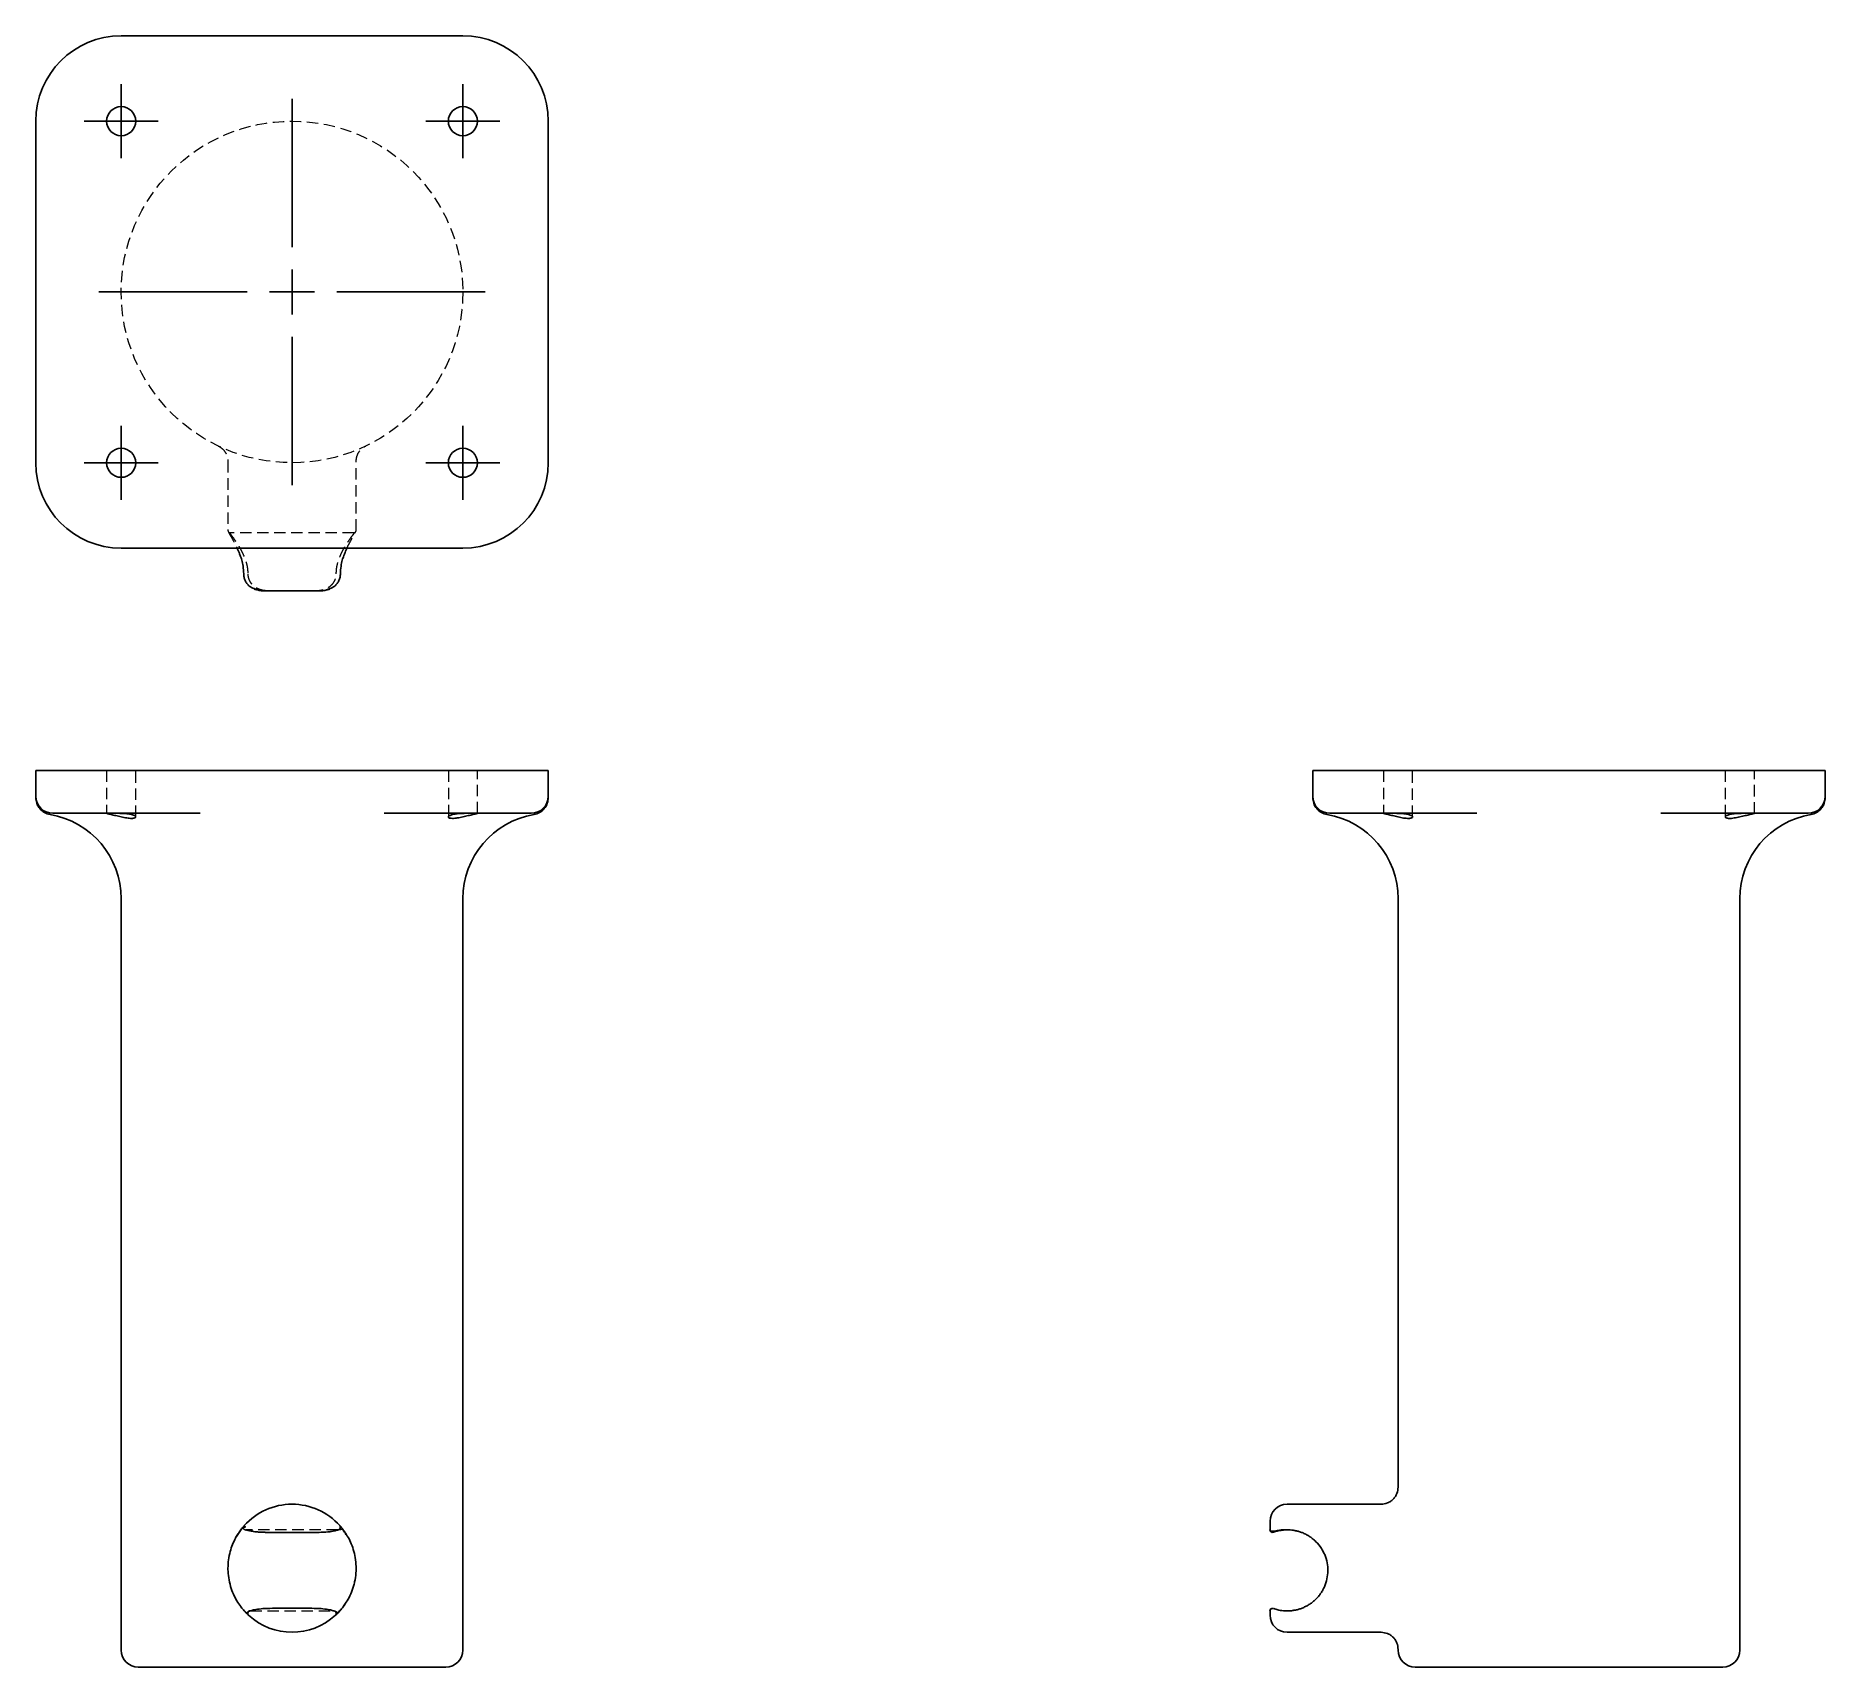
# Model space of a CAD drawing. Header units: millimetres. Extents: x 54 to 254, y 7 to 189.
import ezdxf

# ---------------------------------------------------------------- set-up
doc = ezdxf.new("R2010")
doc.units = ezdxf.units.MM
doc.linetypes.add('HIDDEN', pattern=[1.905, 1.27, -0.635])
doc.layers.add('10', color=7, linetype='Continuous')

# ---------------------------------------------------------------- blocks, each defined once
blk = doc.blocks.new('SW_CENTERMARKSYMBOL_0')
at = {"layer": '10', "color": 0}
for p, q in [((0, 2.5), (0, 4.12)), ((0, 0), (0, 2.5)), ((-2.5, 0), (-4.12, 0)), ((0, 0), (-2.5, 0)), ((0, 0), (0, -2.5)), ((0, 0), (2.5, 0)), ((2.5, 0), (4.12, 0)), ((0, -2.5), (0, -4.12))]:
    blk.add_line(p, q, dxfattribs=at)
blk = doc.blocks.new('SW_CENTERMARKSYMBOL_1')
at = {"layer": '10', "color": 0}
for p, q in [((0, 2.5), (0, 4.12)), ((0, 0), (0, 2.5)), ((-2.5, 0), (-4.12, 0)), ((0, 0), (-2.5, 0)), ((0, 0), (0, -2.5)), ((0, 0), (2.5, 0)), ((2.5, 0), (4.12, 0)), ((0, -2.5), (0, -4.12))]:
    blk.add_line(p, q, dxfattribs=at)
blk = doc.blocks.new('SW_CENTERMARKSYMBOL_2')
at = {"layer": '10', "color": 0}
for p, q in [((0, 2.5), (0, 4.12)), ((0, 0), (0, 2.5)), ((-2.5, 0), (-4.12, 0)), ((0, 0), (-2.5, 0)), ((0, 0), (0, -2.5)), ((0, 0), (2.5, 0)), ((2.5, 0), (4.12, 0)), ((0, -2.5), (0, -4.12))]:
    blk.add_line(p, q, dxfattribs=at)
blk = doc.blocks.new('SW_CENTERMARKSYMBOL_3')
at = {"layer": '10', "color": 0}
for p, q in [((0, 2.5), (0, 4.12)), ((0, 0), (0, 2.5)), ((-2.5, 0), (-4.12, 0)), ((0, 0), (-2.5, 0)), ((0, 0), (0, -2.5)), ((0, 0), (2.5, 0)), ((2.5, 0), (4.12, 0)), ((0, -2.5), (0, -4.12))]:
    blk.add_line(p, q, dxfattribs=at)
blk = doc.blocks.new('SW_CENTERMARKSYMBOL_4')
at = {"layer": '10', "color": 0}
for p, q in [((0, 5), (0, 21.55)), ((0, 0), (0, 2.5)), ((-5, 0), (-21.55, 0)), ((0, 0), (-2.5, 0)), ((0, 0), (0, -2.5)), ((0, 0), (2.5, 0)), ((5, 0), (21.55, 0)), ((0, -5), (0, -21.55))]:
    blk.add_line(p, q, dxfattribs=at)

msp = doc.modelspace()

# ---------------------------------------------------------------- linework, layer by layer
at = {"color": 7, "linetype": 'Continuous', "lineweight": 25}
for p, q in [((63.95, 188.95), (102.05, 188.95)), ((54.43, 141.33), (54.43, 179.43)), ((111.57, 141.33), (111.57, 179.43)), ((63.95, 131.81), (102.05, 131.81)), ((86.01, 127.05), (79.99, 127.05)), ((54.43, 104.14), (54.43, 107)), ((54.43, 107), (63.95, 107)), ((63.95, 107), (102.05, 107)), ((102.05, 107), (111.57, 107)), ((111.57, 107), (111.57, 104.14)), ((196.81, 104.14), (196.81, 107)), ((196.81, 107), (206.33, 107)), ((206.33, 107), (244.43, 107)), ((244.43, 107), (253.95, 107)), ((253.95, 107), (253.95, 104.14)), ((63.95, 102.24), (56.33, 102.24)), ((72.74, 102.24), (63.95, 102.24)), ((102.05, 102.24), (93.26, 102.24)), ((109.67, 102.24), (102.05, 102.24)), ((206.33, 102.24), (198.71, 102.24)), ((215.12, 102.24), (206.33, 102.24)), ((244.43, 102.24), (235.64, 102.24)), ((252.05, 102.24), (244.43, 102.24)), ((63.95, 92.71), (63.95, 8.9)), ((102.05, 8.9), (102.05, 92.71)), ((206.33, 92.71), (206.33, 27.09)), ((244.43, 8.9), (244.43, 92.71)), ((204.43, 25.18), (193.95, 25.18)), ((79.99, 22.04), (86.01, 22.04)), ((192.05, 22.32), (192.05, 23.28)), ((192.05, 22.32), (192.09, 22.37)), ((85.19, 13.57), (80.81, 13.57)), ((87.66, 13.29), (87.7, 13.32)), ((192.05, 12.8), (192.05, 13.28)), ((192.4, 13.56), (192.43, 13.55)), ((193.95, 10.9), (204.43, 10.9)), ((206.33, 8.99), (206.33, 8.9)), ((100.14, 7), (65.86, 7)), ((242.52, 7), (208.24, 7))]:
    msp.add_line(p, q, dxfattribs=at)
at = {"color": 7, "linetype": 'HIDDEN', "lineweight": 18}
for p, q in [((75.86, 141.5), (75.86, 133.76)), ((90.14, 133.76), (90.14, 141.5)), ((89.9, 133.5), (76.1, 133.5)), ((62.33, 107), (62.33, 102.22)), ((65.57, 101.83), (65.57, 107)), ((100.43, 107), (100.43, 101.83)), ((103.67, 102.23), (103.67, 107)), ((204.71, 107), (204.71, 102.22)), ((207.95, 101.83), (207.95, 107)), ((242.81, 107), (242.81, 101.83)), ((246.05, 102.22), (246.05, 107)), ((62.33, 102.22), (62.33, 102.22)), ((65.57, 101.83), (65.48, 101.73)), ((100.43, 101.83), (100.43, 101.83)), ((103.67, 102.23), (103.67, 102.23)), ((204.71, 102.22), (204.71, 102.22)), ((207.93, 101.83), (207.91, 101.77)), ((245.77, 102.15), (245.49, 102.09)), ((246.05, 102.22), (246.05, 102.22)), ((207.57, 101.67), (207.35, 101.67)), ((88.11, 22.33), (77.89, 22.33)), ((78.35, 13.28), (87.65, 13.28)), ((87.64, 13.28), (87.66, 13.29))]:
    msp.add_line(p, q, dxfattribs=at)
at = {"color": 7, "linetype": 'Continuous', "lineweight": 25}
for centre in [(63.95, 179.43), (102.05, 179.43), (63.95, 141.33), (102.05, 141.33)]:
    msp.add_circle(centre, 1.62, dxfattribs=at)
at = {"color": 7, "linetype": 'HIDDEN', "lineweight": 18}
msp.add_circle((83, 160.38), 19.05, dxfattribs=at)
at = {"color": 7, "linetype": 'Continuous', "lineweight": 25}
for centre, radius, start, end in [((63.95, 179.43), 9.52, 90, 180), ((102.05, 179.43), 9.52, 0, 90), ((63.95, 141.33), 9.52, 180, 270), ((102.05, 141.33), 9.52, 270, 0), ((56.33, 104.14), 1.9, 180, 270), ((109.67, 104.14), 1.9, 270, 0), ((198.71, 104.14), 1.9, 180, 270), ((252.05, 104.14), 1.9, 270, 0), ((54.43, 92.71), 9.52, 0, 80.4017), ((111.57, 92.71), 9.52, 99.5964, 180), ((196.81, 92.71), 9.52, 0, 80.4017), ((253.95, 92.71), 9.52, 99.5964, 180), ((83, 18.04), 7.14, 41.8396, 138.1604), ((193.95, 23.28), 1.9, 90, 180), ((192.33, 22.32), 0.286, 180, 289.9458), ((83, 18.04), 7.14, 227.3677, 312.6323), ((192.33, 13.28), 0.286, 81.7675, 180), ((193.95, 12.8), 1.9, 180, 270), ((65.86, 8.9), 1.9, 180, 270), ((100.14, 8.9), 1.9, 270, 0), ((208.24, 8.9), 1.9, 180, 270), ((242.52, 8.9), 1.9, 270, 0)]:
    msp.add_arc(centre, radius, start, end, dxfattribs=at)
at = {"color": 7, "linetype": 'HIDDEN', "lineweight": 18}
for points, knots in [([(74.78, 143.2), (74.93, 143.11), (75.24, 142.93), (75.58, 142.51), (75.81, 142.01), (75.84, 141.66), (75.86, 141.48)], [0, 0, 0, 0, 0.245153, 0.500162, 0.75509, 1, 1, 1, 1]), ([(90.14, 141.48), (90.16, 141.66), (90.19, 142.01), (90.42, 142.51), (90.76, 142.93), (91.07, 143.11), (91.22, 143.2)], [0, 0, 0, 0, 0.244785, 0.499598, 0.754612, 1, 1, 1, 1]), ([(75.86, 133.78), (75.86, 133.74), (75.87, 133.67), (75.92, 133.61), (75.94, 133.58)], [0, 0, 0, 0, 0.489213, 1, 1, 1, 1]), ([(90.06, 133.58), (90.07, 133.59), (90.1, 133.62), (90.13, 133.69), (90.14, 133.74), (90.14, 133.78)], [0, 0, 0, 0, 0.258969, 0.51456, 1, 1, 1, 1]), ([(75.92, 133.61), (75.92, 133.6), (75.91, 133.59), (75.98, 133.45), (76.09, 133.26), (76.26, 132.98), (76.48, 132.6), (76.7, 132.18), (76.83, 131.92), (76.88, 131.82), (76.88, 131.81)], [0, 0, 0, 0, 0.13395, 0.284457, 0.421239, 0.543903, 0.748345, 0.904227, 0.989719, 1, 1, 1, 1]), ([(76.15, 133.5), (76.11, 133.5), (76.04, 133.51), (75.98, 133.55), (75.95, 133.58)], [0, 0, 0, 0, 0.485081, 1, 1, 1, 1]), ([(75.96, 133.57), (75.98, 133.55), (76.01, 133.53), (76.14, 133.37), (76.29, 133.17), (76.5, 132.89), (76.76, 132.51), (77.02, 132.1), (77.23, 131.75), (77.4, 131.43), (77.56, 131.09), (77.73, 130.7), (77.89, 130.23), (78.04, 129.64), (78.06, 129.19), (78.07, 128.95)], [0, 0, 0, 0, 0.095805, 0.183633, 0.262677, 0.332463, 0.445514, 0.534406, 0.590413, 0.644017, 0.700255, 0.756571, 0.825755, 0.906794, 1, 1, 1, 1]), ([(87.93, 128.95), (87.94, 129.2), (87.97, 129.74), (88.17, 130.46), (88.41, 131.04), (88.6, 131.44), (88.77, 131.75), (88.98, 132.11), (89.25, 132.52), (89.5, 132.89), (89.71, 133.18), (89.87, 133.38), (89.99, 133.53), (90.02, 133.55), (90.04, 133.57)], [0, 0, 0, 0, 0.0939998, 0.2110122, 0.2997324, 0.3558647, 0.4094299, 0.4654618, 0.5545843, 0.6680818, 0.7380279, 0.817015, 0.9045768, 1, 1, 1, 1]), ([(89.12, 131.81), (89.12, 131.82), (89.17, 131.92), (89.3, 132.17), (89.52, 132.59), (89.73, 132.97), (89.9, 133.26), (90.01, 133.45), (90.08, 133.58), (90.08, 133.6), (90.08, 133.61)], [0, 0, 0, 0, 0.008222, 0.093578, 0.248811, 0.452027, 0.574115, 0.710572, 0.860958, 1, 1, 1, 1]), ([(90.05, 133.58), (90.02, 133.55), (89.96, 133.51), (89.89, 133.5), (89.85, 133.5)], [0, 0, 0, 0, 0.515817, 1, 1, 1, 1]), ([(78.07, 128.95), (78.08, 128.84), (78.09, 128.6), (78.21, 128.24), (78.42, 127.87), (78.75, 127.54), (79.19, 127.29), (79.87, 127.08), (80.43, 127.06), (80.81, 127.05)], [0, 0, 0, 0, 0.0892351, 0.1902797, 0.3030086, 0.4272245, 0.5609294, 0.701307, 1, 1, 1, 1]), ([(85.19, 127.05), (85.51, 127.06), (86.15, 127.07), (86.93, 127.32), (87.43, 127.7), (87.72, 128.07), (87.9, 128.5), (87.92, 128.8), (87.93, 128.95)], [0, 0, 0, 0, 0.253998, 0.507497, 0.635174, 0.760111, 0.88177, 1, 1, 1, 1]), ([(62.83, 102.1), (62.7, 102.13), (62.54, 102.17), (62.48, 102.18), (62.47, 102.19)], [0, 0, 0, 0, 0.812034, 1, 1, 1, 1]), ([(100.91, 101.67), (100.8, 101.67), (100.59, 101.68), (100.44, 101.76), (100.45, 101.81), (100.45, 101.83)], [0, 0, 0, 0, 0.390152, 0.786502, 1, 1, 1, 1]), ([(103.66, 102.23), (103.65, 102.22), (103.62, 102.2), (103.42, 102.16), (103.22, 102.11), (103.15, 102.1)], [0, 0, 0, 0, 0.389515, 0.802457, 1, 1, 1, 1]), ([(204.83, 102.19), (204.8, 102.2), (204.72, 102.22), (204.73, 102.22), (204.74, 102.22)], [0, 0, 0, 0, 0.382108, 1, 1, 1, 1]), ([(242.92, 101.73), (242.9, 101.73), (242.82, 101.76), (242.82, 101.8), (242.82, 101.83)], [0, 0, 0, 0, 0.283619, 1, 1, 1, 1]), ([(245.57, 102.24), (245.69, 102.24), (245.92, 102.24), (246.07, 102.24), (246.03, 102.22), (246.01, 102.21)], [0, 0, 0, 0, 0.34609, 0.692189, 1, 1, 1, 1]), ([(88.56, 22.37), (88.52, 22.36), (88.43, 22.34), (88.24, 22.31), (88.13, 22.3)], [0, 0, 0, 0, 0.445911, 1, 1, 1, 1]), ([(88.32, 22.8), (88.34, 22.78), (88.36, 22.76), (88.51, 22.58), (88.7, 22.35), (88.94, 22.03), (89.14, 21.68), (89.21, 21.54)], [0, 0, 0, 0, 0.2672712, 0.4067449, 0.5529684, 0.8224597, 1, 1, 1, 1]), ([(192.05, 22.26), (192.07, 22.22), (192.12, 22.12), (192.3, 22.1), (192.64, 22.15), (193, 22.24), (193.19, 22.26), (193.23, 22.26)], [0, 0, 0, 0, 0.145328, 0.395259, 0.746991, 0.95159, 1, 1, 1, 1]), ([(87.67, 13.3), (87.69, 13.3), (87.73, 13.3), (87.79, 13.28), (87.84, 13.26), (87.9, 13.21), (87.96, 13.14), (88, 13.09), (88.02, 13.06), (88.03, 13.07), (88.03, 13.07)], [0, 0, 0, 0, 0.0767163, 0.1583916, 0.2445131, 0.3344191, 0.5245208, 0.7366411, 0.9843048, 1, 1, 1, 1])]:
    msp.add_open_spline(points, degree=3, knots=knots, dxfattribs=at)
at = {"color": 7, "linetype": 'Continuous', "lineweight": 25}
for points, knots in [([(76.88, 131.81), (76.91, 131.74), (76.98, 131.59), (77.1, 131.32), (77.24, 130.95), (77.41, 130.44), (77.57, 129.76), (77.59, 129.24), (77.61, 128.95)], [0, 0, 0, 0, 0.084029, 0.195462, 0.330673, 0.510143, 0.732902, 1, 1, 1, 1]), ([(88.39, 128.95), (88.41, 129.24), (88.43, 129.76), (88.59, 130.44), (88.75, 130.94), (88.9, 131.31), (89.02, 131.59), (89.09, 131.74), (89.12, 131.81)], [0, 0, 0, 0, 0.266075, 0.48768, 0.666638, 0.801783, 0.913272, 1, 1, 1, 1]), ([(77.61, 128.95), (77.61, 128.82), (77.63, 128.56), (77.76, 128.19), (77.96, 127.86), (78.27, 127.51), (78.57, 127.38), (78.75, 127.29)], [0, 0, 0, 0, 0.181678, 0.362697, 0.543454, 0.72357, 1, 1, 1, 1]), ([(87.24, 127.29), (87.42, 127.37), (87.72, 127.51), (88.04, 127.85), (88.24, 128.18), (88.37, 128.56), (88.39, 128.82), (88.39, 128.95)], [0, 0, 0, 0, 0.276726, 0.456427, 0.637084, 0.818282, 1, 1, 1, 1]), ([(78.75, 127.29), (78.8, 127.26), (79.05, 127.11), (79.35, 127.09), (79.59, 127.07)], [0, 0, 0, 0, 0.180052, 1, 1, 1, 1]), ([(78.78, 127.32), (78.9, 127.25), (79.27, 127.06), (79.7, 127.05), (79.99, 127.05)], [0, 0, 0, 0, 0.330313, 1, 1, 1, 1]), ([(86.01, 127.05), (86.3, 127.05), (86.73, 127.06), (87.1, 127.25), (87.22, 127.31)], [0, 0, 0, 0, 0.6713987, 1, 1, 1, 1]), ([(86.41, 127.07), (86.65, 127.09), (86.95, 127.11), (87.2, 127.26), (87.24, 127.29)], [0, 0, 0, 0, 0.8226079, 1, 1, 1, 1]), ([(54.43, 103.98), (54.45, 103.77), (54.49, 103.32), (54.85, 102.73), (55.37, 102.28), (55.81, 102.16), (56.02, 102.1)], [0, 0, 0, 0, 0.242146, 0.5, 0.757854, 1, 1, 1, 1]), ([(109.98, 102.1), (110.19, 102.16), (110.63, 102.28), (111.15, 102.73), (111.51, 103.32), (111.55, 103.77), (111.57, 103.98)], [0, 0, 0, 0, 0.242146, 0.5, 0.757854, 1, 1, 1, 1]), ([(196.81, 103.98), (196.83, 103.77), (196.88, 103.32), (197.23, 102.73), (197.76, 102.28), (198.19, 102.16), (198.4, 102.1)], [0, 0, 0, 0, 0.242146, 0.5, 0.757854, 1, 1, 1, 1]), ([(252.37, 102.1), (252.57, 102.16), (253.01, 102.28), (253.53, 102.73), (253.89, 103.32), (253.93, 103.77), (253.95, 103.98)], [0, 0, 0, 0, 0.242146, 0.5, 0.757854, 1, 1, 1, 1]), ([(62.83, 102.1), (62.9, 102.08), (62.98, 102.06), (63.16, 102.02), (63.25, 102), (63.45, 101.95), (63.55, 101.93), (63.75, 101.88), (63.86, 101.85), (64.06, 101.81), (64.17, 101.78), (64.37, 101.74), (64.48, 101.73), (64.77, 101.68), (64.95, 101.67), (65.18, 101.67), (65.24, 101.67), (65.36, 101.69), (65.41, 101.7), (65.49, 101.73), (65.52, 101.75), (65.56, 101.79), (65.57, 101.81), (65.57, 101.86), (65.56, 101.88), (65.52, 101.93), (65.49, 101.95), (65.41, 102), (65.36, 102.02), (65.25, 102.07), (65.18, 102.09), (65.03, 102.12), (64.95, 102.14), (64.77, 102.17), (64.68, 102.18), (64.39, 102.21), (64.17, 102.22), (63.85, 102.23), (63.74, 102.23), (63.53, 102.24), (63.43, 102.24), (63.24, 102.24), (63.14, 102.24), (62.96, 102.24), (62.88, 102.24), (62.65, 102.24), (62.53, 102.24), (62.41, 102.24), (62.38, 102.24), (62.34, 102.23), (62.33, 102.23), (62.34, 102.22), (62.38, 102.21), (62.55, 102.17), (62.67, 102.14), (62.83, 102.1)], [0, 0, 0, 0, 0.03125, 0.03125, 0.0625, 0.0625, 0.09375, 0.09375, 0.125, 0.125, 0.15625, 0.15625, 0.1875, 0.1875, 0.25, 0.25, 0.28125, 0.28125, 0.3125, 0.3125, 0.34375, 0.34375, 0.375, 0.375, 0.40625, 0.40625, 0.4375, 0.4375, 0.46875, 0.46875, 0.5, 0.5, 0.53125, 0.53125, 0.5625, 0.5625, 0.625, 0.625, 0.65625, 0.65625, 0.6875, 0.6875, 0.71875, 0.71875, 0.75, 0.75, 0.8125, 0.8125, 0.84375, 0.84375, 0.875, 0.875, 0.9375, 0.9375, 1, 1, 1, 1]), ([(100.9, 101.67), (100.98, 101.67), (101.06, 101.67), (101.24, 101.69), (101.33, 101.7), (101.63, 101.74), (101.84, 101.78), (102.26, 101.88), (102.46, 101.93), (102.75, 102), (102.85, 102.02), (103.02, 102.06), (103.1, 102.08), (103.25, 102.12), (103.32, 102.14), (103.44, 102.16), (103.49, 102.18), (103.62, 102.21), (103.66, 102.22), (103.67, 102.23), (103.66, 102.23), (103.62, 102.24), (103.59, 102.24), (103.51, 102.24), (103.46, 102.24), (103.34, 102.24), (103.27, 102.24), (103.04, 102.24), (102.86, 102.24), (102.56, 102.24), (102.46, 102.24), (102.25, 102.23), (102.14, 102.23), (101.93, 102.22), (101.82, 102.22), (101.61, 102.2), (101.51, 102.2), (101.22, 102.17), (101.04, 102.14), (100.82, 102.08), (100.75, 102.06), (100.64, 102.02), (100.59, 102), (100.47, 101.93), (100.43, 101.88), (100.43, 101.79), (100.47, 101.74), (100.63, 101.68), (100.75, 101.67), (100.9, 101.67)], [0, 0, 0, 0, 0.03125, 0.03125, 0.0625, 0.0625, 0.125, 0.125, 0.1875, 0.1875, 0.21875, 0.21875, 0.25, 0.25, 0.28125, 0.28125, 0.3125, 0.3125, 0.375, 0.375, 0.40625, 0.40625, 0.4375, 0.4375, 0.46875, 0.46875, 0.5, 0.5, 0.5625, 0.5625, 0.59375, 0.59375, 0.625, 0.625, 0.65625, 0.65625, 0.6875, 0.6875, 0.75, 0.75, 0.78125, 0.78125, 0.8125, 0.8125, 0.875, 0.875, 0.9375, 0.9375, 1, 1, 1, 1]), ([(207.48, 101.67), (207.55, 101.67), (207.62, 101.67), (207.74, 101.69), (207.79, 101.7), (207.91, 101.74), (207.95, 101.78), (207.95, 101.88), (207.91, 101.93), (207.79, 102), (207.75, 102.02), (207.63, 102.06), (207.56, 102.08), (207.42, 102.12), (207.34, 102.14), (207.16, 102.16), (207.07, 102.18), (206.77, 102.21), (206.56, 102.22), (206.24, 102.23), (206.13, 102.23), (205.92, 102.24), (205.82, 102.24), (205.62, 102.24), (205.53, 102.24), (205.35, 102.24), (205.26, 102.24), (205.04, 102.24), (204.92, 102.24), (204.8, 102.24), (204.76, 102.24), (204.72, 102.23), (204.71, 102.23), (204.72, 102.22), (204.73, 102.22), (204.77, 102.2), (204.8, 102.2), (204.93, 102.17), (205.05, 102.14), (205.28, 102.08), (205.36, 102.06), (205.53, 102.02), (205.63, 102), (205.92, 101.93), (206.13, 101.88), (206.54, 101.79), (206.75, 101.74), (207.14, 101.68), (207.33, 101.67), (207.48, 101.67)], [0, 0, 0, 0, 0.03125, 0.03125, 0.0625, 0.0625, 0.125, 0.125, 0.1875, 0.1875, 0.21875, 0.21875, 0.25, 0.25, 0.28125, 0.28125, 0.3125, 0.3125, 0.375, 0.375, 0.40625, 0.40625, 0.4375, 0.4375, 0.46875, 0.46875, 0.5, 0.5, 0.5625, 0.5625, 0.59375, 0.59375, 0.625, 0.625, 0.65625, 0.65625, 0.6875, 0.6875, 0.75, 0.75, 0.78125, 0.78125, 0.8125, 0.8125, 0.875, 0.875, 0.9375, 0.9375, 1, 1, 1, 1]), ([(245.55, 102.1), (245.63, 102.12), (245.7, 102.14), (245.82, 102.16), (245.87, 102.18), (245.96, 102.2), (245.99, 102.2), (246.03, 102.22), (246.05, 102.22), (246.05, 102.23), (246.01, 102.24), (245.85, 102.24), (245.73, 102.24), (245.5, 102.24), (245.42, 102.24), (245.24, 102.24), (245.15, 102.24), (244.85, 102.24), (244.64, 102.23), (244.32, 102.22), (244.21, 102.22), (244, 102.21), (243.9, 102.2), (243.7, 102.18), (243.61, 102.17), (243.43, 102.14), (243.35, 102.12), (243.13, 102.07), (243.01, 102.02), (242.89, 101.95), (242.86, 101.93), (242.82, 101.88), (242.81, 101.86), (242.81, 101.81), (242.82, 101.79), (242.86, 101.75), (242.89, 101.73), (242.97, 101.7), (243.02, 101.69), (243.13, 101.67), (243.2, 101.67), (243.35, 101.67), (243.43, 101.67), (243.61, 101.68), (243.71, 101.7), (244, 101.74), (244.21, 101.78), (244.63, 101.88), (244.84, 101.93), (245.13, 102), (245.22, 102.02), (245.4, 102.06), (245.48, 102.08), (245.55, 102.1)], [0, 0, 0, 0, 0.03125, 0.03125, 0.0625, 0.0625, 0.09375, 0.09375, 0.125, 0.125, 0.1875, 0.1875, 0.25, 0.25, 0.28125, 0.28125, 0.3125, 0.3125, 0.375, 0.375, 0.40625, 0.40625, 0.4375, 0.4375, 0.46875, 0.46875, 0.5, 0.5, 0.5625, 0.5625, 0.59375, 0.59375, 0.625, 0.625, 0.65625, 0.65625, 0.6875, 0.6875, 0.71875, 0.71875, 0.75, 0.75, 0.78125, 0.78125, 0.8125, 0.8125, 0.875, 0.875, 0.9375, 0.9375, 0.96875, 0.96875, 1, 1, 1, 1]), ([(206.33, 27.09), (206.31, 26.85), (206.27, 26.48), (206.03, 26.03), (205.79, 25.73), (205.48, 25.48), (205.04, 25.25), (204.67, 25.21), (204.43, 25.18)], [0, 0, 0, 0, 0.239451, 0.368355, 0.499996, 0.631637, 0.760543, 1, 1, 1, 1]), ([(78.16, 12.78), (78.16, 12.78), (78.16, 12.78), (78.15, 12.79), (78.13, 12.81), (78.11, 12.83), (78.08, 12.86), (78.04, 12.9), (78, 12.94), (77.95, 12.99), (77.89, 13.05), (77.83, 13.11), (77.67, 13.28), (77.38, 13.61), (76.95, 14.21), (76.55, 14.94), (76.2, 15.78), (75.96, 16.72), (75.87, 17.49), (75.85, 18.25), (75.9, 19), (76.09, 19.9), (76.36, 20.72), (76.7, 21.43), (77.05, 22.01), (77.32, 22.37), (77.48, 22.57), (77.57, 22.67), (77.63, 22.75), (77.67, 22.8), (77.68, 22.8), (77.68, 22.8)], [0, 0, 0, 0, 0.010716, 0.021468, 0.032289, 0.043211, 0.054264, 0.06548, 0.076887, 0.088511, 0.10038, 0.112516, 0.124944, 0.18537, 0.249918, 0.313027, 0.374352, 0.437845, 0.499424, 0.519314, 0.57882, 0.63924, 0.698753, 0.759486, 0.821031, 0.879547, 0.905107, 0.929697, 0.953541, 0.976888, 1, 1, 1, 1]), ([(77.87, 22.3), (77.85, 22.3), (77.81, 22.31), (77.76, 22.32), (77.71, 22.35), (77.64, 22.39), (77.59, 22.45), (77.53, 22.53), (77.48, 22.51), (77.34, 22.36), (77.11, 22.09), (76.9, 21.73), (76.8, 21.57)], [0, 0, 0, 0, 0.016825, 0.034607, 0.053289, 0.072803, 0.114408, 0.161521, 0.282609, 0.430433, 0.73601, 1, 1, 1, 1]), ([(77.68, 22.8), (77.68, 22.79), (77.69, 22.76), (77.76, 22.7), (77.78, 22.68), (77.78, 22.66), (77.78, 22.66), (77.78, 22.66), (77.78, 22.65), (77.78, 22.65), (77.78, 22.65), (77.77, 22.65), (77.77, 22.64), (77.75, 22.63), (77.7, 22.62), (77.62, 22.61), (77.62, 22.59), (77.62, 22.58)], [0, 0, 0, 0, 0.342841, 0.45476, 0.485836, 0.490743, 0.494595, 0.496202, 0.497666, 0.499068, 0.500505, 0.503837, 0.508228, 0.521198, 0.567062, 0.752138, 1, 1, 1, 1]), ([(79.99, 22.06), (79.91, 22.06), (79.77, 22.06), (79.55, 22.06), (79.35, 22.07), (79.12, 22.09), (78.86, 22.11), (78.56, 22.16), (78.29, 22.21), (78.1, 22.26), (77.99, 22.29), (77.93, 22.31), (77.9, 22.32), (77.89, 22.33), (77.89, 22.33)], [0, 0, 0, 0, 0.077538, 0.150668, 0.219642, 0.284761, 0.39594, 0.499512, 0.624888, 0.749636, 0.811918, 0.874385, 0.937279, 1, 1, 1, 1]), ([(86.01, 22.04), (86.35, 22.05), (86.83, 22.06), (87.4, 22.14), (87.77, 22.21), (88.05, 22.29), (88.18, 22.33), (88.21, 22.34), (88.23, 22.35), (88.23, 22.36)], [0, 0, 0, 0, 0.326312, 0.470069, 0.593371, 0.782255, 0.908326, 0.984402, 1, 1, 1, 1]), ([(88.23, 22.36), (88.24, 22.36), (88.24, 22.36), (88.25, 22.37), (88.26, 22.37), (88.26, 22.37), (88.27, 22.37), (88.27, 22.38), (88.27, 22.38), (88.29, 22.39), (88.33, 22.42), (88.36, 22.46), (88.37, 22.53), (88.37, 22.57), (88.37, 22.61), (88.36, 22.63), (88.36, 22.64), (88.36, 22.66), (88.36, 22.68), (88.35, 22.7), (88.35, 22.76), (88.33, 22.79), (88.32, 22.8)], [0, 0, 0, 0, 0.063195, 0.076776, 0.086499, 0.090444, 0.094134, 0.097869, 0.101895, 0.111348, 0.152384, 0.40824, 0.496042, 0.558955, 0.582874, 0.603165, 0.621344, 0.639101, 0.657895, 0.678676, 0.727622, 1, 1, 1, 1]), ([(89.22, 21.54), (89.22, 21.54), (89.21, 21.55), (89.15, 21.62), (89.03, 21.79), (88.88, 22.04), (88.7, 22.29), (88.63, 22.39), (88.57, 22.38), (88.56, 22.37)], [0, 0, 0, 0, 0.031561, 0.118392, 0.242168, 0.516584, 0.739263, 0.966881, 1, 1, 1, 1]), ([(192.07, 22.36), (192.07, 22.35), (192.06, 22.34), (192.07, 22.31), (192.08, 22.26), (192.14, 22.17), (192.28, 22.15), (192.53, 22.18), (192.86, 22.24), (193.26, 22.3), (193.64, 22.33), (193.85, 22.33), (193.95, 22.33)], [0, 0, 0, 0, 0.006607, 0.013709, 0.030933, 0.083383, 0.276557, 0.419937, 0.591271, 0.784777, 0.889544, 1, 1, 1, 1]), ([(193.95, 22.33), (193.92, 22.33), (193.86, 22.33), (193.77, 22.32), (193.68, 22.32), (193.56, 22.31), (193.42, 22.29), (193.2, 22.26), (192.96, 22.21), (192.75, 22.16), (192.61, 22.12), (192.51, 22.08), (192.44, 22.06), (192.43, 22.06), (192.43, 22.06)], [0, 0, 0, 0, 0.031486, 0.062912, 0.094423, 0.126158, 0.188896, 0.251429, 0.374438, 0.501675, 0.598458, 0.701845, 0.84195, 1, 1, 1, 1]), ([(193.95, 13.28), (194.01, 13.28), (194.12, 13.28), (194.29, 13.29), (194.46, 13.3), (194.63, 13.33), (194.81, 13.36), (194.99, 13.39), (195.18, 13.44), (195.36, 13.5), (195.55, 13.56), (195.79, 13.66), (196.11, 13.81), (196.48, 14.03), (196.83, 14.28), (197.15, 14.57), (197.45, 14.89), (197.71, 15.25), (197.94, 15.61), (198.19, 16.12), (198.42, 16.83), (198.53, 17.75), (198.45, 18.67), (198.19, 19.53), (197.76, 20.33), (197.3, 20.89), (196.85, 21.3), (196.51, 21.56), (196.13, 21.79), (195.75, 21.97), (195.37, 22.11), (195, 22.21), (194.64, 22.28), (194.3, 22.32), (194.07, 22.32), (193.95, 22.33)], [0, 0, 0, 0, 0.011022, 0.022338, 0.033969, 0.045936, 0.058258, 0.070952, 0.084034, 0.097518, 0.111417, 0.125744, 0.154653, 0.188201, 0.219376, 0.250689, 0.284959, 0.31723, 0.347533, 0.375912, 0.440651, 0.500885, 0.561461, 0.625703, 0.681244, 0.750105, 0.781363, 0.812662, 0.843946, 0.875101, 0.902715, 0.928925, 0.953809, 0.977464, 1, 1, 1, 1]), ([(89.21, 21.54), (89.26, 21.47), (89.43, 21.19), (89.7, 20.57), (89.97, 19.7), (90.13, 18.75), (90.16, 17.74), (90.07, 16.91), (89.93, 16.27), (89.75, 15.66), (89.46, 14.95), (89.1, 14.3), (88.76, 13.81), (88.48, 13.46), (88.19, 13.12), (87.9, 12.84), (87.86, 12.8), (87.84, 12.78)], [0, 0, 0, 0, 0.031048, 0.112441, 0.191909, 0.2732, 0.35298, 0.432611, 0.473214, 0.514745, 0.594309, 0.676417, 0.732698, 0.786285, 0.837902, 0.922606, 1, 1, 1, 1]), ([(88.03, 13.07), (88.09, 13.1), (88.21, 13.17), (88.52, 13.49), (88.77, 13.83), (88.89, 14)], [0, 0, 0, 0, 0.261385, 0.630941, 1, 1, 1, 1]), ([(77.19, 13.9), (77.29, 13.76), (77.52, 13.45), (77.77, 13.21), (77.91, 13.08), (77.97, 13.06), (78, 13.08), (78.04, 13.14), (78.1, 13.21), (78.16, 13.25), (78.22, 13.28), (78.27, 13.3), (78.31, 13.3), (78.33, 13.3)], [0, 0, 0, 0, 0.246823, 0.552218, 0.704681, 0.772883, 0.829974, 0.878751, 0.922502, 0.943252, 0.96318, 0.982136, 1, 1, 1, 1]), ([(78.15, 13.19), (78.14, 13.18), (78.13, 13.16), (78.11, 13.14), (78.1, 13.12), (78.09, 13.09), (78.08, 13.07), (78.07, 13.03), (78.07, 12.99), (78.08, 12.94), (78.09, 12.89), (78.12, 12.83), (78.15, 12.8), (78.16, 12.78)], [0, 0, 0, 0, 0.121934, 0.184784, 0.233403, 0.274631, 0.314729, 0.401589, 0.574909, 0.650497, 0.722764, 0.863983, 1, 1, 1, 1]), ([(80.81, 13.57), (80.45, 13.56), (79.81, 13.56), (79, 13.45), (78.52, 13.34), (78.32, 13.28), (78.25, 13.26), (78.22, 13.25), (78.2, 13.23), (78.19, 13.23), (78.19, 13.22), (78.18, 13.22), (78.18, 13.22), (78.17, 13.21), (78.16, 13.2), (78.15, 13.19), (78.15, 13.19)], [0, 0, 0, 0, 0.2989347, 0.5459971, 0.7252952, 0.8470039, 0.9235607, 0.9647172, 0.9751727, 0.9786103, 0.9812603, 0.9824316, 0.9835741, 0.9859518, 0.991683, 1, 1, 1, 1]), ([(87.85, 13.19), (87.85, 13.19), (87.84, 13.2), (87.83, 13.21), (87.82, 13.22), (87.82, 13.22), (87.81, 13.22), (87.81, 13.23), (87.8, 13.23), (87.78, 13.25), (87.75, 13.26), (87.68, 13.28), (87.48, 13.34), (87, 13.45), (86.19, 13.56), (85.55, 13.56), (85.19, 13.57)], [0, 0, 0, 0, 0.00842, 0.014188, 0.016574, 0.017715, 0.018882, 0.021512, 0.024921, 0.035309, 0.076339, 0.152859, 0.274689, 0.454218, 0.701043, 1, 1, 1, 1]), ([(87.84, 12.78), (87.85, 12.8), (87.88, 12.83), (87.91, 12.89), (87.92, 12.94), (87.93, 12.99), (87.93, 13.03), (87.92, 13.07), (87.91, 13.09), (87.9, 13.12), (87.89, 13.14), (87.87, 13.16), (87.86, 13.18), (87.85, 13.19)], [0, 0, 0, 0, 0.135952, 0.276988, 0.349156, 0.424702, 0.598317, 0.685314, 0.725387, 0.766546, 0.815132, 0.878057, 1, 1, 1, 1]), ([(192.44, 13.55), (192.42, 13.55), (192.38, 13.56), (192.31, 13.56), (192.23, 13.54), (192.17, 13.51), (192.11, 13.45), (192.08, 13.38), (192.06, 13.31), (192.06, 13.27), (192.06, 13.25)], [0, 0, 0, 0, 0.110893, 0.233029, 0.364015, 0.499931, 0.635861, 0.766884, 0.889065, 1, 1, 1, 1]), ([(192.46, 13.54), (192.46, 13.54), (192.47, 13.53), (192.62, 13.48), (192.89, 13.41), (193.18, 13.34), (193.55, 13.29), (193.82, 13.28), (193.95, 13.28)], [0, 0, 0, 0, 0.13994, 0.425935, 0.57463, 0.713384, 0.856234, 1, 1, 1, 1]), ([(204.43, 10.9), (204.67, 10.87), (205.04, 10.83), (205.48, 10.59), (205.79, 10.35), (206.03, 10.04), (206.27, 9.6), (206.31, 9.23), (206.33, 8.99)], [0, 0, 0, 0, 0.239458, 0.368364, 0.500005, 0.631646, 0.76055, 1, 1, 1, 1])]:
    msp.add_open_spline(points, degree=3, knots=knots, dxfattribs=at)

# ---------------------------------------------------------------- block references
at = {"layer": '10'}
for name, p in [('SW_CENTERMARKSYMBOL_1', (63.95, 179.43)), ('SW_CENTERMARKSYMBOL_4', (83, 160.38)), ('SW_CENTERMARKSYMBOL_0', (102.05, 179.43)), ('SW_CENTERMARKSYMBOL_2', (63.95, 141.33)), ('SW_CENTERMARKSYMBOL_3', (102.05, 141.33))]:
    msp.add_blockref(name, p, dxfattribs=at)

doc.saveas('drawing.dxf')
